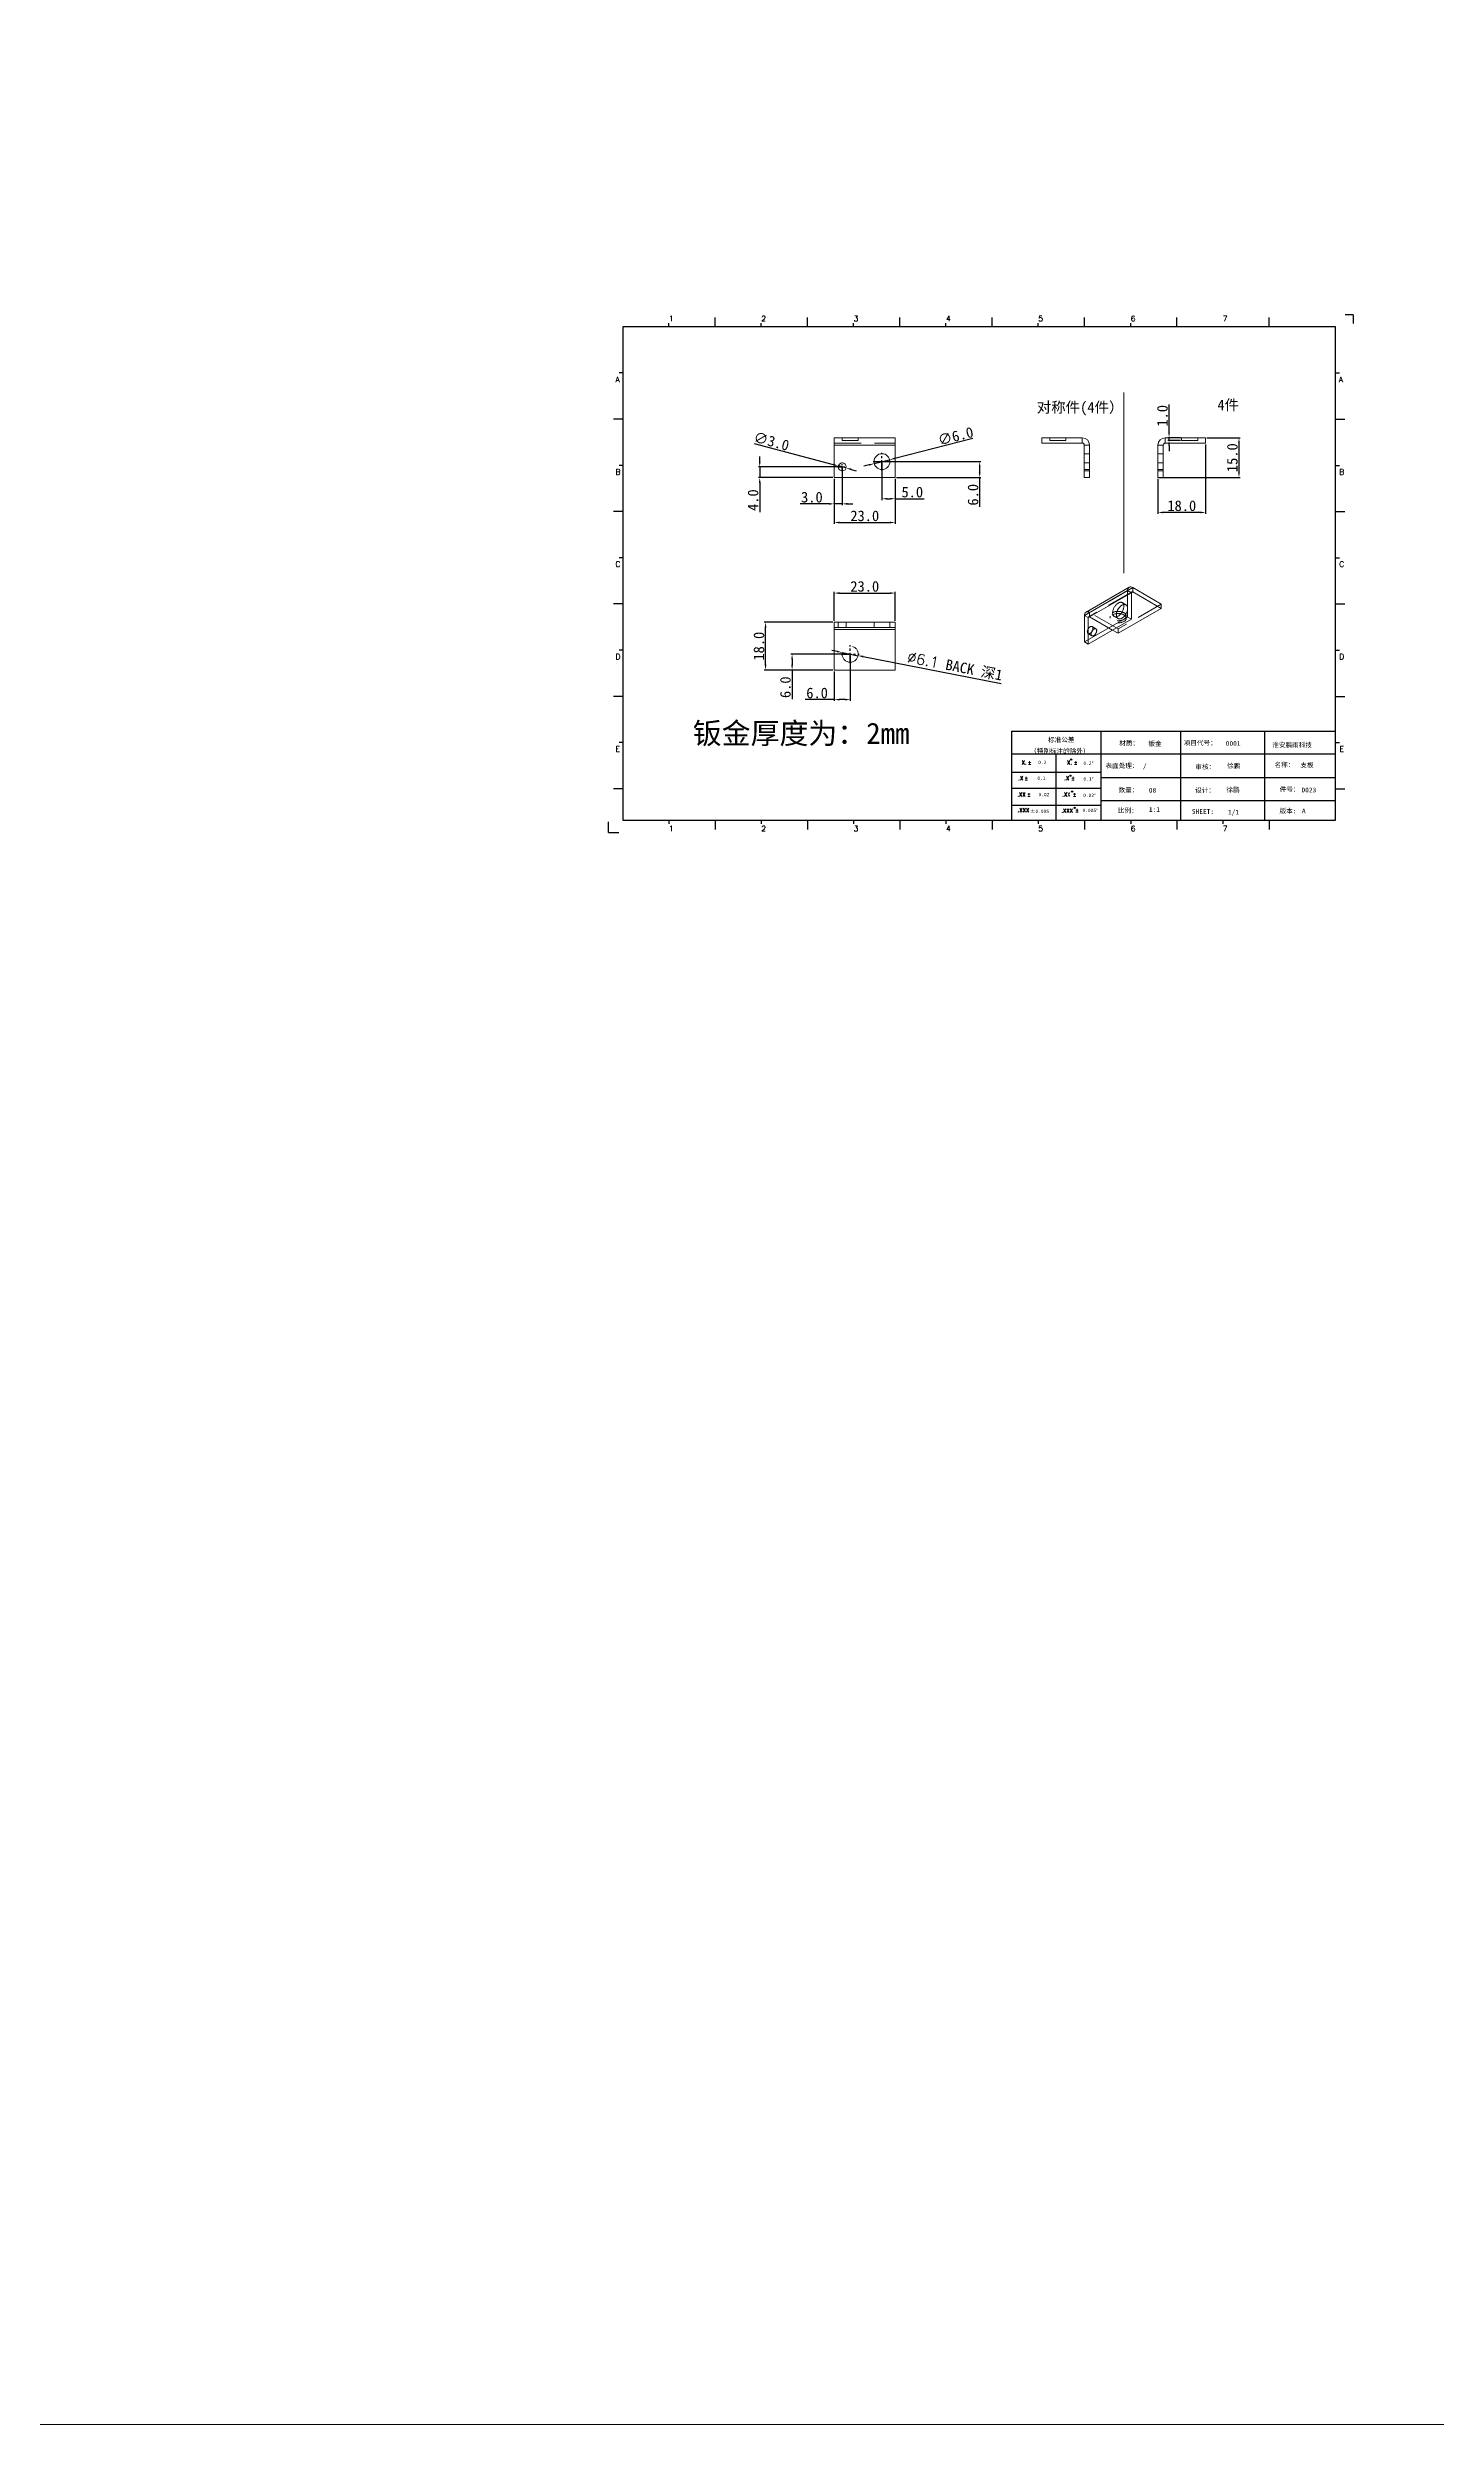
# Model space of a CAD drawing. Extents: x 83 to 30050, y -7164 to 695.
# Drawn here: x 1937 to 2461, y -4248 to -3351 of the extents above; entities that cross this region are included whole.
import ezdxf
from ezdxf.enums import TextEntityAlignment as Align

# ---------------------------------------------------------------- set-up
doc = ezdxf.new("R2010")
doc.units = 0
doc.header["$LTSCALE"] = 8
doc.header["$MEASUREMENT"] = 0
doc.header["$PDSIZE"] = 5
doc.linetypes.add('CENTER', pattern=[2, 1.25, -0.25, 0.25, -0.25])
doc.linetypes.add('HIDDEN', pattern=[1.905, 1.27, -0.635])
doc.layers.get('0').update_dxf_attribs({"linetype": 'CONTINUOUS'})
doc.layers.get('Defpoints').update_dxf_attribs({"linetype": 'CONTINUOUS'})
doc.layers.add('41', color=3, linetype='CONTINUOUS')
doc.layers.add('dim', color=82, linetype='CONTINUOUS', lineweight=9)
doc.styles.add('SIMPLEX', font='SIMPLEX')
doc.styles.get("Standard").update_dxf_attribs({"font": '', "height": 4})
doc.styles.get('Standard').set_extended_font_data('SimSun')
doc.dimstyles.new('ISO-25', dxfattribs={"dimtxt": 6, "dimasz": 2.5, "dimexe": 1.25, "dimexo": 0.625, "dimtad": 1, "dimdec": 1, "dimzin": 1, "dimdsep": 46, "dimtxsty": 'Standard', "dimcen": 2.5, "dimadec": 0, "dimazin": 0, "dimtm": 1e-09, "dimtfac": 1, "dimtdec": 1, "dimtmove": 0, "dimatfit": 3, "dimfxl": 1, "dimtolj": 1, "dimtzin": 0, "dimarcsym": 0})

# ---------------------------------------------------------------- blocks, each defined once
blk = doc.blocks.new('A$C0BB32EA6')
at = {"layer": '41'}
for p, q in [((615.6, 427.8), (12, 427.8)), ((12, 427.8), (12, 10.3)), ((51.1, 427.8), (51.1, 431)), ((90.2, 427.8), (90.2, 435.7)), ((129.3, 427.8), (129.3, 431)), ((129.3, 427.8), (129.3, 431)), ((129.3, 427.8), (129.3, 431)), ((168.4, 427.8), (168.4, 435.7)), ((168.4, 427.8), (168.4, 435.7)), ((168.4, 427.8), (168.4, 435.7)), ((207.5, 427.8), (207.5, 431)), ((207.5, 427.8), (207.5, 431)), ((246.6, 427.8), (246.6, 435.7)), ((246.6, 427.8), (246.6, 435.7)), ((285.7, 427.8), (285.7, 431)), ((324.8, 427.8), (324.8, 435.7)), ((363.9, 427.8), (363.9, 431)), ((403, 427.8), (403, 435.7)), ((442.1, 427.8), (442.1, 431)), ((481.1, 427.8), (481.1, 435.7)), ((559.3, 427.8), (559.3, 435.7)), ((615.6, 10.3), (615.6, 427.8)), ((12, 388.8), (8.9, 388.8)), ((615.6, 388.8), (618.8, 388.8)), ((12, 349.7), (4.2, 349.7)), ((615.6, 349.7), (623.5, 349.7)), ((12, 310.6), (8.9, 310.6)), ((615.6, 310.6), (618.8, 310.6)), ((12, 271.5), (4.2, 271.5)), ((615.6, 271.5), (623.5, 271.5)), ((12, 232.4), (8.9, 232.4)), ((615.6, 232.4), (618.8, 232.4)), ((12, 193.3), (4.2, 193.3)), ((615.6, 193.3), (623.5, 193.3)), ((12, 154.2), (8.9, 154.2)), ((615.6, 154.2), (618.8, 154.2)), ((12, 115.1), (4.2, 115.1)), ((615.6, 115.1), (623.5, 115.1)), ((341.3, 85.8), (615.6, 85.8)), ((341.3, 85.8), (341.3, 10.3)), ((416.9, 85.8), (416.9, 10.3)), ((484.2, 85.8), (484.2, 10.3)), ((555.4, 85.7), (555.4, 10.2)), ((12, 76), (8.9, 76)), ((615.6, 66.1), (341.3, 66.1)), ((378.9, 10), (379.1, 65.8)), ((615.6, 76), (618.8, 76)), ((341.3, 51.1), (416.9, 51.1)), ((615.6, 46.2), (416.9, 46.2)), ((12, 36.9), (4.2, 36.9)), ((341.3, 37.5), (401.1, 37.5)), ((341.3, 37.5), (416.9, 37.5)), ((341.3, 23), (401.9, 23)), ((341.3, 23), (401.9, 23)), ((341.3, 23), (401.9, 23)), ((341.3, 23), (401.9, 23)), ((341.3, 23), (401.9, 23)), ((341.3, 23), (416.9, 23)), ((615.6, 26.7), (416.9, 26.7)), ((615.6, 36.9), (623.5, 36.9)), ((12, 10.3), (615.6, 10.3)), ((51.1, 10.3), (51.1, 7.2)), ((90.2, 10.3), (90.2, 2.5)), ((129.3, 10.3), (129.3, 7.2)), ((168.4, 10.3), (168.4, 2.5)), ((207.5, 10.3), (207.5, 7.2)), ((246.6, 10.3), (246.6, 2.5)), ((285.7, 10.3), (285.7, 7.2)), ((324.8, 10.3), (324.8, 2.5)), ((326.3, 10.3), (401.9, 10.3)), ((363.9, 10.3), (363.9, 7.2)), ((403, 10.3), (403, 2.5)), ((442.1, 10.3), (442.1, 7.2)), ((481.1, 10.3), (481.1, 2.5)), ((520.2, 10.3), (520.2, 7.2)), ((559.3, 10.3), (559.3, 2.5))]:
    blk.add_line(p, q, dxfattribs=at)
at = {"layer": '41', "linetype": 'Continuous'}
for p, q in [((630.4, 437.9), (623.8, 437.9)), ((630.4, 437.9), (630.4, 430.6)), ((0, 0), (0, 9)), ((0, 0), (8.6, 0))]:
    blk.add_line(p, q, dxfattribs=at)
at = {"layer": '41'}
for centre in [(391.7, 61.6), (391.1, 48), (392.5, 34.5), (394.6, 20.8)]:
    blk.add_circle(centre, 0.516, dxfattribs=at)
at = {"layer": '41', "style": 'SIMPLEX'}
for s, height, p in [('1', 4.69, (51.1, 432.5)), ('2', 4.69, (129.3, 432.5)), ('3', 4.69, (207.5, 432.5)), ('4', 4.69, (285.7, 432.5)), ('5', 4.69, (363.9, 432.5)), ('6', 4.69, (442.1, 432.5)), ('7', 4.69, (520.2, 432.5)), ('A', 4.75, (5.8, 380.9)), ('A', 4.75, (618.3, 380.9)), ('B', 4.75, (5.8, 302.7)), ('B', 4.75, (618.7, 302.7)), ('C', 4.75, (5.8, 224.6)), ('C', 4.75, (618.7, 224.6)), ('D', 4.75, (5.8, 146.4)), ('D', 4.75, (618.7, 146.4)), ('E', 4.75, (5.8, 68.2)), ('X.', 3.28, (349.8, 57.5)), ('X.', 3.28, (388.2, 57.5)), ('E', 4.75, (618.9, 68.2)), ('.X', 3.28, (346.9, 44.2)), ('%%p', 3.28, (352.1, 44.3)), ('%%p', 3.28, (355, 57.4)), ('.X', 3.28, (385.9, 44.2)), ('%%p', 3.28, (391.8, 44.3)), ('%%p', 3.28, (394.1, 57.4)), ('.XX', 3.28, (346.2, 30.4)), ('%%p', 3.28, (354.4, 30.5)), ('.XXX', 3.28, (383.5, 16.8)), ('.XX', 3.28, (384.1, 30.4)), ('%%p', 3.28, (393, 30.5)), ('1', 4.69, (51.1, 0.9)), ('2', 4.69, (129.3, 0.9)), ('3', 4.69, (207.5, 0.9)), ('4', 4.69, (285.7, 0.9)), ('5', 4.69, (363.9, 0.9)), ('%%p', 3.28, (395.1, 17)), ('6', 4.69, (442.1, 0.9)), ('7', 4.69, (520.2, 0.9))]:
    blk.add_text(s, height=height, dxfattribs=at).set_placement(p)
at = {"layer": '41', "linetype": 'Continuous'}
for s, p in [('标准公差', (372.1, 76.4)), ('（特别标注的除外）', (356.9, 66.9)), ('材质：', (432.4, 73.5)), ('项目代号：', (487, 73.7)), ('淮安鹏雨科技', (562, 72)), ('表面处理：', (420.8, 54.5)), ('审核：', (496.9, 53.5)), ('名称：', (563.9, 55.2)), ('比例:', (431.2, 16.6)), ('数量：', (431.8, 33.9)), ('设计：', (496.7, 33.7)), ('版本:', (568.1, 16.2)), ('件号：', (568.3, 34.5)), ('SHEET:', (493.9, 15.7)), ('1/1', (524.5, 15.2))]:
    blk.add_text(s, height=4, dxfattribs=at).set_placement(p)
at = {"layer": '41'}
for s, p in [('0.2', (363.8, 57.8)), ('0.1', (363.1, 44.4)), ('0.2%%D', (402.1, 57.1)), ('0.1%%D', (402.1, 43.8)), ('0.02', (364.1, 30.6)), ('0.005%%D', (401.3, 17.2)), ('0.02%%D', (401.9, 29.9))]:
    blk.add_text(s, height=2.93, dxfattribs=at).set_placement(p)
at = {"layer": '41', "style": 'SIMPLEX'}
blk.add_text('.XXX', height=3.28, dxfattribs=at).set_placement((351.3, 18.9), align=Align.MIDDLE_CENTER)
at = {"layer": '41'}
blk.add_text('%%P0.005', height=2.93, dxfattribs=at).set_placement((364.9, 17.9), align=Align.MIDDLE_CENTER)
at = {"layer": '41', "linetype": 'Continuous'}
for tag, p in [('材质', (457.1, 73.1)), ('代号', (522.6, 73.3)), ('表面处理', (452.4, 54.1)), ('审核', (523.7, 54.3)), ('名称', (585.8, 55)), ('数量', (457.5, 33.7)), ('比例', (457.5, 17.3)), ('设计', (523.2, 34.1)), ('件号', (586.7, 33.9)), ('版本', (587.1, 16.2))]:
    blk.add_attdef(tag, p, '', height=4, dxfattribs=at)
blk = doc.blocks.new('*D1248')
at = {"layer": 'Defpoints', "color": 0}
for p in [(2235.48, -3509.11), (2238.38, -3509.88)]:
    blk.add_point(p, dxfattribs=at)
at = {"layer": 'dim', "color": 0, "lineweight": -2}
for p, q in [((2203.74, -3500.68), (2233.54, -3508.6)), ((2238.38, -3509.88), (2235.48, -3509.11)), ((2240.31, -3510.4), (2242.24, -3510.91))]:
    blk.add_line(p, q, dxfattribs=at)
at = {"layer": 'dim', "color": 0}
for points in [[(2233.63, -3508.28), (2233.46, -3508.92), (2235.48, -3509.11)], [(2240.4, -3510.08), (2240.22, -3510.72), (2238.38, -3509.88)]]:
    blk.add_solid(points, dxfattribs=at)
at = {"layer": 'dim', "color": 0, "insert": (2210.2, -3499.81), "char_height": 4, "attachment_point": 5, "rotation": 345.1122}
blk.add_mtext('\\A1;∅3.0', dxfattribs=at)
blk = doc.blocks.new('*D1249')
at = {"layer": 'Defpoints', "color": 0}
for p in [(2249.02, -3508.24), (2254.83, -3506.76)]:
    blk.add_point(p, dxfattribs=at)
at = {"layer": 'dim', "color": 0, "lineweight": -2}
for p, q in [((2286.17, -3498.81), (2256.77, -3506.27)), ((2247.08, -3508.73), (2245.14, -3509.22)), ((2249.02, -3508.24), (2254.83, -3506.76))]:
    blk.add_line(p, q, dxfattribs=at)
at = {"layer": 'dim', "color": 0}
for points in [[(2256.69, -3505.95), (2256.86, -3506.59), (2254.83, -3506.76)], [(2247, -3508.4), (2247.16, -3509.05), (2249.02, -3508.24)]]:
    blk.add_solid(points, dxfattribs=at)
at = {"layer": 'dim', "color": 0, "insert": (2279.72, -3497.87), "char_height": 4, "attachment_point": 5, "rotation": 14.22903}
blk.add_mtext('\\A1;∅6.0', dxfattribs=at)
blk = doc.blocks.new('*D1250')
at = {"layer": 'Defpoints', "color": 0}
for p in [(2233.93, -3513.5), (2256.93, -3513.5), (2256.93, -3530.46)]:
    blk.add_point(p, dxfattribs=at)
at = {"layer": 'dim', "color": 0, "lineweight": -2}
for p, q in [((2233.93, -3514), (2233.93, -3530.96)), ((2256.93, -3514), (2256.93, -3530.96)), ((2235.93, -3530.46), (2254.93, -3530.46))]:
    blk.add_line(p, q, dxfattribs=at)
at = {"layer": 'dim', "color": 0}
for points in [[(2235.93, -3530.13), (2235.93, -3530.8), (2233.93, -3530.46)], [(2254.93, -3530.13), (2254.93, -3530.8), (2256.93, -3530.46)]]:
    blk.add_solid(points, dxfattribs=at)
at = {"layer": 'dim', "color": 0, "insert": (2245.43, -3527.96), "char_height": 4, "attachment_point": 5}
blk.add_mtext('\\A1;23.0', dxfattribs=at)
blk = doc.blocks.new('*D1251')
at = {"layer": 'Defpoints', "color": 0}
for p in [(2205.78, -3513.5), (2233.93, -3513.5), (2236.93, -3509.5)]:
    blk.add_point(p, dxfattribs=at)
at = {"layer": 'dim', "color": 0, "lineweight": -2}
for p, q in [((2205.78, -3507.5), (2205.78, -3505.5)), ((2236.43, -3509.5), (2205.28, -3509.5)), ((2233.43, -3513.5), (2205.28, -3513.5)), ((2205.78, -3509.5), (2205.78, -3513.5)), ((2205.78, -3515.5), (2205.78, -3526.54))]:
    blk.add_line(p, q, dxfattribs=at)
at = {"layer": 'dim', "color": 0}
for points in [[(2205.45, -3507.5), (2206.12, -3507.5), (2205.78, -3509.5)], [(2205.45, -3515.5), (2206.12, -3515.5), (2205.78, -3513.5)]]:
    blk.add_solid(points, dxfattribs=at)
at = {"layer": 'dim', "color": 0, "insert": (2203.28, -3522.02), "char_height": 4, "attachment_point": 5, "rotation": 90}
blk.add_mtext('\\A1;4.0', dxfattribs=at)
blk = doc.blocks.new('*D1252')
at = {"layer": 'Defpoints', "color": 0}
for p in [(2233.93, -3513.5), (2236.93, -3509.5), (2233.93, -3523.42)]:
    blk.add_point(p, dxfattribs=at)
at = {"layer": 'dim', "color": 0, "lineweight": -2}
for p, q in [((2233.93, -3514), (2233.93, -3523.92)), ((2236.93, -3510), (2236.93, -3523.92)), ((2231.93, -3523.42), (2221.02, -3523.42)), ((2236.93, -3523.42), (2233.93, -3523.42)), ((2238.93, -3523.42), (2240.93, -3523.42))]:
    blk.add_line(p, q, dxfattribs=at)
at = {"layer": 'dim', "color": 0}
for points in [[(2231.93, -3523.09), (2231.93, -3523.76), (2233.93, -3523.42)], [(2238.93, -3523.09), (2238.93, -3523.76), (2236.93, -3523.42)]]:
    blk.add_solid(points, dxfattribs=at)
at = {"layer": 'dim', "color": 0, "insert": (2225.47, -3520.92), "char_height": 4, "attachment_point": 5}
blk.add_mtext('\\A1;3.0', dxfattribs=at)
blk = doc.blocks.new('*D1253')
at = {"layer": 'Defpoints', "color": 0}
for p in [(2251.93, -3507.5), (2256.93, -3513.5), (2288.8, -3513.5)]:
    blk.add_point(p, dxfattribs=at)
at = {"layer": 'dim', "color": 0, "lineweight": -2}
for p, q in [((2252.43, -3507.5), (2289.3, -3507.5)), ((2257.43, -3513.5), (2289.3, -3513.5)), ((2288.8, -3509.5), (2288.8, -3511.5)), ((2288.8, -3513.5), (2288.8, -3524.48))]:
    blk.add_line(p, q, dxfattribs=at)
at = {"layer": 'dim', "color": 0}
for points in [[(2288.47, -3509.5), (2289.14, -3509.5), (2288.8, -3507.5)], [(2288.47, -3511.5), (2289.14, -3511.5), (2288.8, -3513.5)]]:
    blk.add_solid(points, dxfattribs=at)
at = {"layer": 'dim', "color": 0, "insert": (2286.31, -3519.99), "char_height": 4, "attachment_point": 5, "rotation": 90}
blk.add_mtext('\\A1;6.0', dxfattribs=at)
blk = doc.blocks.new('*D1254')
at = {"layer": 'Defpoints', "color": 0}
for p in [(2251.93, -3507.5), (2256.93, -3513.5), (2256.93, -3521.5)]:
    blk.add_point(p, dxfattribs=at)
at = {"layer": 'dim', "color": 0, "lineweight": -2}
for p, q in [((2251.93, -3508), (2251.93, -3522)), ((2256.93, -3514), (2256.93, -3522)), ((2253.93, -3521.5), (2254.93, -3521.5)), ((2256.93, -3521.5), (2267.84, -3521.5))]:
    blk.add_line(p, q, dxfattribs=at)
at = {"layer": 'dim', "color": 0}
for points in [[(2253.93, -3521.16), (2253.93, -3521.83), (2251.93, -3521.5)], [(2254.93, -3521.16), (2254.93, -3521.83), (2256.93, -3521.5)]]:
    blk.add_solid(points, dxfattribs=at)
at = {"layer": 'dim', "color": 0, "insert": (2263.38, -3519), "char_height": 4, "attachment_point": 5}
blk.add_mtext('\\A1;5.0', dxfattribs=at)
blk = doc.blocks.new('*D1255')
at = {"layer": 'Defpoints', "color": 0}
for p in [(2374.11, -3498.5), (2356.11, -3513.5), (2386.69, -3513.5)]:
    blk.add_point(p, dxfattribs=at)
at = {"layer": 'dim', "color": 0, "lineweight": -2}
for p, q in [((2374.61, -3498.5), (2387.19, -3498.5)), ((2386.69, -3500.5), (2386.69, -3511.5)), ((2356.61, -3513.5), (2387.19, -3513.5))]:
    blk.add_line(p, q, dxfattribs=at)
at = {"layer": 'dim', "color": 0}
for points in [[(2386.36, -3500.5), (2387.02, -3500.5), (2386.69, -3498.5)], [(2386.36, -3511.5), (2387.02, -3511.5), (2386.69, -3513.5)]]:
    blk.add_solid(points, dxfattribs=at)
at = {"layer": 'dim', "color": 0, "insert": (2384.19, -3506), "char_height": 4, "attachment_point": 5, "rotation": 90}
blk.add_mtext('\\A1;15.0', dxfattribs=at)
blk = doc.blocks.new('*D1256')
at = {"layer": 'Defpoints', "color": 0}
for p in [(2374.11, -3500.5), (2356.11, -3513.5), (2356.11, -3526.65)]:
    blk.add_point(p, dxfattribs=at)
at = {"layer": 'dim', "color": 0, "lineweight": -2}
for p, q in [((2374.11, -3501), (2374.11, -3527.15)), ((2356.11, -3514), (2356.11, -3527.15)), ((2372.11, -3526.65), (2358.11, -3526.65))]:
    blk.add_line(p, q, dxfattribs=at)
at = {"layer": 'dim', "color": 0}
for points in [[(2358.11, -3526.32), (2358.11, -3526.99), (2356.11, -3526.65)], [(2372.11, -3526.32), (2372.11, -3526.99), (2374.11, -3526.65)]]:
    blk.add_solid(points, dxfattribs=at)
at = {"layer": 'dim', "color": 0, "insert": (2365.11, -3524.15), "char_height": 4, "attachment_point": 5}
blk.add_mtext('\\A1;18.0', dxfattribs=at)
blk = doc.blocks.new('*D1257')
at = {"layer": 'Defpoints', "color": 0}
for p in [(2360.3, -3499.5), (2365.06, -3498.5), (2365.06, -3499.5)]:
    blk.add_point(p, dxfattribs=at)
at = {"layer": 'dim', "color": 0, "lineweight": -2}
for p, q in [((2360.3, -3496.5), (2360.3, -3485.9)), ((2364.56, -3498.5), (2359.8, -3498.5)), ((2364.56, -3499.5), (2359.8, -3499.5)), ((2360.3, -3499.5), (2360.3, -3498.5)), ((2360.3, -3501.5), (2360.3, -3503.5))]:
    blk.add_line(p, q, dxfattribs=at)
at = {"layer": 'dim', "color": 0}
for points in [[(2359.97, -3496.5), (2360.63, -3496.5), (2360.3, -3498.5)], [(2359.97, -3501.5), (2360.63, -3501.5), (2360.3, -3499.5)]]:
    blk.add_solid(points, dxfattribs=at)
at = {"layer": 'dim', "color": 0, "insert": (2357.8, -3490.2), "char_height": 4, "attachment_point": 5, "rotation": 90}
blk.add_mtext('\\A1;1.0', dxfattribs=at)
blk = doc.blocks.new('*D1258')
at = {"layer": 'Defpoints', "color": 0}
for p in [(2207.98, -3568.11), (2233.93, -3568.11), (2233.93, -3586.11)]:
    blk.add_point(p, dxfattribs=at)
at = {"layer": 'dim', "color": 0, "lineweight": -2}
for p, q in [((2233.43, -3568.11), (2207.48, -3568.11)), ((2207.98, -3584.11), (2207.98, -3570.11)), ((2233.43, -3586.11), (2207.48, -3586.11))]:
    blk.add_line(p, q, dxfattribs=at)
at = {"layer": 'dim', "color": 0}
for points in [[(2207.65, -3570.11), (2208.31, -3570.11), (2207.98, -3568.11)], [(2207.65, -3584.11), (2208.31, -3584.11), (2207.98, -3586.11)]]:
    blk.add_solid(points, dxfattribs=at)
at = {"layer": 'dim', "color": 0, "insert": (2205.48, -3577.11), "char_height": 4, "attachment_point": 5, "rotation": 90}
blk.add_mtext('\\A1;18.0', dxfattribs=at)
blk = doc.blocks.new('*D1259')
at = {"layer": 'Defpoints', "color": 0}
for p in [(2256.93, -3557.08), (2233.93, -3568.11), (2256.93, -3568.11)]:
    blk.add_point(p, dxfattribs=at)
at = {"layer": 'dim', "color": 0, "lineweight": -2}
for p, q in [((2233.93, -3567.61), (2233.93, -3556.58)), ((2235.93, -3557.08), (2254.93, -3557.08)), ((2256.93, -3567.61), (2256.93, -3556.58))]:
    blk.add_line(p, q, dxfattribs=at)
at = {"layer": 'dim', "color": 0}
for points in [[(2235.93, -3556.75), (2235.93, -3557.41), (2233.93, -3557.08)], [(2254.93, -3556.75), (2254.93, -3557.41), (2256.93, -3557.08)]]:
    blk.add_solid(points, dxfattribs=at)
at = {"layer": 'dim', "color": 0, "insert": (2245.43, -3554.58), "char_height": 4, "attachment_point": 5}
blk.add_mtext('\\A1;23.0', dxfattribs=at)
blk = doc.blocks.new('*D1260')
at = {"layer": 'Defpoints', "color": 0}
for p in [(2233.93, -3586.11), (2239.93, -3580.11), (2233.93, -3597.27)]:
    blk.add_point(p, dxfattribs=at)
at = {"layer": 'dim', "color": 0, "lineweight": -2}
for p, q in [((2233.93, -3586.61), (2233.93, -3597.77)), ((2239.93, -3580.61), (2239.93, -3597.77)), ((2233.93, -3597.27), (2222.95, -3597.27)), ((2237.93, -3597.27), (2235.93, -3597.27))]:
    blk.add_line(p, q, dxfattribs=at)
at = {"layer": 'dim', "color": 0}
for points in [[(2235.93, -3596.93), (2235.93, -3597.6), (2233.93, -3597.27)], [(2237.93, -3596.93), (2237.93, -3597.6), (2239.93, -3597.27)]]:
    blk.add_solid(points, dxfattribs=at)
at = {"layer": 'dim', "color": 0, "insert": (2227.44, -3594.77), "char_height": 4, "attachment_point": 5}
blk.add_mtext('\\A1;6.0', dxfattribs=at)
blk = doc.blocks.new('*D1261')
at = {"layer": 'Defpoints', "color": 0}
for p in [(2218, -3586.11), (2233.93, -3586.11), (2239.93, -3580.11)]:
    blk.add_point(p, dxfattribs=at)
at = {"layer": 'dim', "color": 0, "lineweight": -2}
for p, q in [((2239.43, -3580.11), (2217.5, -3580.11)), ((2233.43, -3586.11), (2217.5, -3586.11)), ((2218, -3582.11), (2218, -3584.11)), ((2218, -3586.11), (2218, -3597.08))]:
    blk.add_line(p, q, dxfattribs=at)
at = {"layer": 'dim', "color": 0}
for points in [[(2217.67, -3582.11), (2218.33, -3582.11), (2218, -3580.11)], [(2217.67, -3584.11), (2218.33, -3584.11), (2218, -3586.11)]]:
    blk.add_solid(points, dxfattribs=at)
at = {"layer": 'dim', "color": 0, "insert": (2215.5, -3592.6), "char_height": 4, "attachment_point": 5, "rotation": 90}
blk.add_mtext('\\A1;6.0', dxfattribs=at)
blk = doc.blocks.new('*D1262')
at = {"layer": 'Defpoints', "color": 0}
for p in [(2236.93, -3579.52), (2242.92, -3580.69)]:
    blk.add_point(p, dxfattribs=at)
at = {"layer": 'dim', "color": 0, "lineweight": -2}
for p, q in [((2234.97, -3579.14), (2233.01, -3578.75)), ((2236.93, -3579.52), (2242.92, -3580.69)), ((2296.97, -3591.28), (2244.88, -3581.08))]:
    blk.add_line(p, q, dxfattribs=at)
at = {"layer": 'dim', "color": 0}
for points in [[(2235.04, -3578.81), (2234.91, -3579.46), (2236.93, -3579.52)], [(2244.95, -3580.75), (2244.82, -3581.41), (2242.92, -3580.69)]]:
    blk.add_solid(points, dxfattribs=at)
at = {"layer": 'dim', "color": 0, "insert": (2277.7, -3584.49), "char_height": 4, "attachment_point": 5, "rotation": 348.91962}
blk.add_mtext('\\A1;{\\Ftxt,bigfont|c134; ∅6.1} BACK 深1', dxfattribs=at)

msp = doc.modelspace()

# ---------------------------------------------------------------- linework, layer by layer
at = {"color": 7, "linetype": 'Continuous', "lineweight": 15}
for p, q in [((2233.927, -3501.235), (2233.927, -3498.498)), ((2256.927, -3498.498), (2233.927, -3498.498)), ((2256.927, -3501.235), (2233.927, -3501.235)), ((2233.927, -3513.498), (2233.927, -3501.235)), ((2256.927, -3501.235), (2256.927, -3498.498)), ((2256.927, -3501.235), (2256.927, -3513.498)), ((2312.283, -3500.498), (2312.283, -3498.498)), ((2312.283, -3498.498), (2327.546, -3498.498)), ((2312.283, -3500.498), (2327.546, -3500.498)), ((2327.546, -3498.498), (2327.546, -3500.498)), ((2328.283, -3501.235), (2330.283, -3501.235)), ((2328.283, -3513.498), (2328.283, -3501.235)), ((2330.283, -3501.235), (2330.283, -3513.498)), ((2358.108, -3501.235), (2356.108, -3501.235)), ((2356.108, -3501.235), (2356.108, -3513.498)), ((2358.108, -3513.498), (2358.108, -3501.235)), ((2358.844, -3498.498), (2358.844, -3500.498)), ((2374.108, -3498.498), (2358.844, -3498.498)), ((2374.108, -3500.498), (2358.844, -3500.498)), ((2374.108, -3500.498), (2374.108, -3498.498)), ((2233.927, -3513.498), (2256.927, -3513.498)), ((2330.283, -3513.498), (2328.283, -3513.498)), ((2356.108, -3513.498), (2358.108, -3513.498)), ((2344.651, -3556.126), (2328.388, -3565.515)), ((2345.218, -3554.873), (2328.955, -3564.262)), ((2344.651, -3556.126), (2344.651, -3566.14)), ((2346.065, -3556.943), (2344.651, -3556.126)), ((2346.065, -3556.943), (2346.586, -3556.642)), ((2346.065, -3566.956), (2346.065, -3556.943)), ((2346.586, -3555.009), (2346.586, -3556.642)), ((2357.379, -3561.24), (2346.586, -3555.009)), ((2357.379, -3562.873), (2346.586, -3556.642)), ((2233.927, -3568.107), (2233.927, -3570.107)), ((2233.927, -3568.107), (2256.927, -3568.107)), ((2256.927, -3568.107), (2256.927, -3570.107)), ((2328.388, -3575.529), (2328.388, -3565.515)), ((2328.388, -3575.529), (2344.651, -3566.14)), ((2329.802, -3576.345), (2346.065, -3566.956)), ((2357.379, -3562.873), (2341.116, -3572.261)), ((2344.651, -3566.14), (2346.065, -3566.956)), ((2357.379, -3562.873), (2357.379, -3561.24)), ((2233.927, -3570.107), (2256.927, -3570.107)), ((2233.927, -3570.107), (2233.927, -3570.844)), ((2233.927, -3570.844), (2256.927, -3570.844)), ((2233.927, -3586.107), (2233.927, -3570.844)), ((2256.927, -3570.107), (2256.927, -3570.844)), ((2256.927, -3586.107), (2256.927, -3570.844)), ((2328.388, -3575.529), (2329.802, -3576.345)), ((2341.116, -3572.261), (2338.996, -3571.038)), ((2256.927, -3586.107), (2233.927, -3586.107))]:
    msp.add_line(p, q, dxfattribs=at)
at = {"color": 7, "linetype": 'HIDDEN', "lineweight": 0}
for p, q in [((2233.927, -3500.498), (2256.927, -3500.498)), ((2236.877, -3498.498), (2236.877, -3499.498)), ((2236.877, -3499.498), (2239.927, -3499.498)), ((2239.927, -3499.498), (2242.977, -3499.498)), ((2242.977, -3499.498), (2242.977, -3498.498)), ((2315.233, -3499.498), (2315.233, -3498.498)), ((2321.333, -3499.498), (2315.233, -3499.498)), ((2321.333, -3498.498), (2321.333, -3499.498)), ((2328.283, -3504.498), (2330.283, -3504.498)), ((2358.108, -3504.498), (2356.108, -3504.498)), ((2365.058, -3498.498), (2365.058, -3499.498)), ((2365.058, -3499.498), (2371.158, -3499.498)), ((2371.158, -3499.498), (2371.158, -3498.498)), ((2328.283, -3507.998), (2330.283, -3507.998)), ((2330.283, -3510.498), (2328.283, -3510.498)), ((2330.283, -3510.998), (2328.283, -3510.998)), ((2358.108, -3507.998), (2356.108, -3507.998)), ((2356.108, -3510.498), (2358.108, -3510.498)), ((2356.108, -3510.998), (2358.108, -3510.998)), ((2346.065, -3556.943), (2329.802, -3566.332)), ((2346.218, -3556.606), (2329.955, -3565.994)), ((2346.586, -3555.009), (2330.323, -3564.398)), ((2330.323, -3566.031), (2346.065, -3556.943)), ((2235.427, -3568.107), (2235.427, -3570.107)), ((2238.427, -3570.107), (2238.427, -3568.107)), ((2248.927, -3568.107), (2248.927, -3570.107)), ((2254.927, -3570.107), (2254.927, -3568.107)), ((2328.388, -3565.515), (2329.802, -3566.332)), ((2329.802, -3576.345), (2329.802, -3566.332)), ((2330.323, -3566.031), (2330.323, -3564.398)), ((2341.116, -3570.628), (2330.323, -3564.398)), ((2338.996, -3571.038), (2330.323, -3566.031)), ((2338.066, -3565.73), (2338.066, -3566.546)), ((2339.616, -3565.88), (2341.03, -3566.696)), ((2357.379, -3561.24), (2341.116, -3570.628)), ((2344.03, -3561.5), (2342.616, -3560.684)), ((2344.166, -3566.546), (2344.166, -3565.73)), ((2329.759, -3572.337), (2331.173, -3573.153)), ((2332.673, -3570.555), (2331.259, -3569.739)), ((2341.116, -3572.261), (2341.116, -3570.628))]:
    msp.add_line(p, q, dxfattribs=at)
at = {"color": 1, "linetype": 'CENTER', "ltscale": 0.381}
for p, q in [((2251.927, -3510.798), (2251.927, -3504.198)), ((2248.627, -3507.498), (2255.227, -3507.498))]:
    msp.add_line(p, q, dxfattribs=at)
at = {"color": 1, "linetype": 'CENTER', "ltscale": 0.1905}
for p, q in [((2235.277, -3509.498), (2238.577, -3509.498)), ((2236.927, -3511.148), (2236.927, -3507.848))]:
    msp.add_line(p, q, dxfattribs=at)
at = {"color": 1, "linetype": 'CENTER', "ltscale": 0.38735}
for p, q in [((2239.927, -3583.462), (2239.927, -3576.752)), ((2236.572, -3580.107), (2243.282, -3580.107))]:
    msp.add_line(p, q, dxfattribs=at)
at = {"color": 7, "linetype": 'HIDDEN', "lineweight": 0, "flags": 128}
for points in [[(2338.959, -3564.485), (2339.152, -3564.382), (2339.36, -3564.29), (2339.581, -3564.208), (2339.813, -3564.138), (2340.055, -3564.079), (2340.305, -3564.032), (2340.561, -3563.998), (2340.821, -3563.977), (2341.083, -3563.969), (2341.345, -3563.974), (2341.606, -3563.992), (2341.863, -3564.023), (2342.114, -3564.066), (2342.358, -3564.122), (2342.593, -3564.189), (2342.817, -3564.268), (2343.028, -3564.358), (2343.225, -3564.458), (2343.407, -3564.568), (2343.572, -3564.686), (2343.718, -3564.811), (2343.845, -3564.944), (2343.952, -3565.082), (2344.038, -3565.225), (2344.102, -3565.372), (2344.144, -3565.522), (2344.164, -3565.673), (2344.161, -3565.824), (2344.136, -3565.975), (2344.088, -3566.124), (2344.018, -3566.27), (2343.927, -3566.412), (2343.815, -3566.549), (2343.683, -3566.68), (2343.532, -3566.804), (2343.363, -3566.92), (2343.178, -3567.027), (2342.977, -3567.125), (2342.762, -3567.212), (2342.535, -3567.288), (2342.298, -3567.353), (2342.052, -3567.406), (2341.799, -3567.446), (2341.541, -3567.473), (2341.28, -3567.488), (2341.017, -3567.49), (2340.756, -3567.478), (2340.497, -3567.454), (2340.242, -3567.417), (2339.994, -3567.367), (2339.754, -3567.305), (2339.525, -3567.232), (2339.307, -3567.148), (2339.103, -3567.053), (2338.913, -3566.948), (2338.74, -3566.834), (2338.584, -3566.712), (2338.447, -3566.583), (2338.33, -3566.447), (2338.234, -3566.306), (2338.159, -3566.161), (2338.105, -3566.013), (2338.074, -3565.862), (2338.066, -3565.711), (2338.08, -3565.56), (2338.117, -3565.41), (2338.175, -3565.262), (2338.256, -3565.118), (2338.358, -3564.978), (2338.48, -3564.844), (2338.621, -3564.716), (2338.782, -3564.596), (2338.959, -3564.485)], [(2338.959, -3565.301), (2339.152, -3565.199), (2339.36, -3565.106), (2339.581, -3565.025), (2339.813, -3564.954), (2340.055, -3564.895), (2340.305, -3564.849), (2340.561, -3564.815), (2340.821, -3564.794), (2341.083, -3564.786), (2341.345, -3564.791), (2341.606, -3564.808), (2341.863, -3564.839), (2342.114, -3564.883), (2342.358, -3564.938), (2342.593, -3565.006), (2342.817, -3565.085), (2343.028, -3565.175), (2343.225, -3565.275), (2343.407, -3565.384), (2343.572, -3565.502), (2343.718, -3565.628), (2343.845, -3565.761), (2343.952, -3565.899), (2344.038, -3566.042), (2344.102, -3566.189), (2344.144, -3566.338), (2344.164, -3566.49), (2344.161, -3566.641), (2344.136, -3566.792), (2344.088, -3566.941), (2344.018, -3567.087), (2343.927, -3567.229), (2343.815, -3567.366), (2343.683, -3567.497), (2343.532, -3567.621), (2343.363, -3567.737), (2343.178, -3567.844), (2342.977, -3567.941), (2342.762, -3568.028), (2342.535, -3568.105), (2342.298, -3568.169), (2342.052, -3568.222), (2341.799, -3568.262), (2341.541, -3568.29), (2341.28, -3568.305), (2341.017, -3568.306), (2340.756, -3568.295), (2340.497, -3568.27), (2340.242, -3568.233), (2339.994, -3568.184), (2339.754, -3568.122), (2339.525, -3568.049), (2339.307, -3567.964), (2339.103, -3567.869), (2338.913, -3567.764), (2338.74, -3567.65), (2338.584, -3567.528), (2338.447, -3567.399), (2338.33, -3567.264), (2338.234, -3567.123), (2338.159, -3566.978), (2338.105, -3566.829), (2338.074, -3566.679), (2338.066, -3566.527), (2338.08, -3566.376), (2338.117, -3566.226), (2338.175, -3566.078), (2338.256, -3565.934), (2338.358, -3565.795), (2338.48, -3565.661), (2338.621, -3565.533), (2338.782, -3565.413), (2338.959, -3565.301)], [(2343.146, -3561.399), (2343.255, -3561.377), (2343.426, -3561.361), (2343.591, -3561.364), (2343.747, -3561.389), (2343.893, -3561.434), (2344.03, -3561.5), (2344.155, -3561.585), (2344.268, -3561.69), (2344.367, -3561.813), (2344.452, -3561.953), (2344.523, -3562.11), (2344.579, -3562.281), (2344.619, -3562.467), (2344.643, -3562.665), (2344.651, -3562.874), (2344.643, -3563.092), (2344.619, -3563.318), (2344.579, -3563.549), (2344.523, -3563.785), (2344.452, -3564.024), (2344.367, -3564.262), (2344.268, -3564.5), (2344.155, -3564.735), (2344.03, -3564.964), (2343.893, -3565.188), (2343.747, -3565.402), (2343.591, -3565.607), (2343.426, -3565.801), (2343.255, -3565.981), (2343.079, -3566.147), (2342.898, -3566.298), (2342.715, -3566.432), (2342.53, -3566.548), (2342.345, -3566.645), (2342.161, -3566.723), (2341.981, -3566.781), (2341.804, -3566.819), (2341.633, -3566.836), (2341.469, -3566.832), (2341.313, -3566.807), (2341.166, -3566.762), (2341.03, -3566.696), (2340.905, -3566.611), (2340.792, -3566.506), (2340.693, -3566.384), (2340.607, -3566.243), (2340.536, -3566.087), (2340.5, -3565.981)], [(2331.923, -3570.63), (2332.054, -3570.564), (2332.182, -3570.517), (2332.306, -3570.491), (2332.425, -3570.486), (2332.536, -3570.501), (2332.638, -3570.537), (2332.729, -3570.592), (2332.807, -3570.667), (2332.873, -3570.76), (2332.924, -3570.87), (2332.959, -3570.994), (2332.979, -3571.132), (2332.983, -3571.28), (2332.971, -3571.437), (2332.943, -3571.601), (2332.9, -3571.768), (2332.842, -3571.936), (2332.77, -3572.104), (2332.685, -3572.267), (2332.588, -3572.425), (2332.482, -3572.573), (2332.367, -3572.711), (2332.245, -3572.836), (2332.118, -3572.946), (2331.989, -3573.039), (2331.858, -3573.114), (2331.728, -3573.171), (2331.602, -3573.207), (2331.48, -3573.223), (2331.365, -3573.218), (2331.258, -3573.192), (2331.162, -3573.147), (2331.077, -3573.081), (2331.005, -3572.997), (2330.946, -3572.896), (2330.903, -3572.778), (2330.875, -3572.647), (2330.863, -3572.504), (2330.867, -3572.351), (2330.887, -3572.19), (2330.923, -3572.025), (2330.966, -3571.879)]]:
    msp.add_lwpolyline(points, dxfattribs=at)
at = {"color": 7, "linetype": 'Continuous', "lineweight": 15, "flags": 128}
for points in [[(2341.116, -3565.731), (2341.301, -3565.615), (2341.484, -3565.482), (2341.665, -3565.331), (2341.841, -3565.165), (2342.012, -3564.984), (2342.176, -3564.791), (2342.332, -3564.586), (2342.479, -3564.371), (2342.616, -3564.148), (2342.741, -3563.918), (2342.853, -3563.684), (2342.953, -3563.446), (2343.038, -3563.207), (2343.109, -3562.969), (2343.165, -3562.733), (2343.205, -3562.501), (2343.229, -3562.275), (2343.237, -3562.057), (2343.229, -3561.848), (2343.205, -3561.65), (2343.165, -3561.465), (2343.109, -3561.293), (2343.038, -3561.137), (2342.953, -3560.996), (2342.853, -3560.874), (2342.741, -3560.769), (2342.616, -3560.684), (2342.479, -3560.618), (2342.332, -3560.573), (2342.176, -3560.548), (2342.012, -3560.544), (2341.841, -3560.561), (2341.665, -3560.599), (2341.484, -3560.657), (2341.301, -3560.735), (2341.116, -3560.832), (2340.931, -3560.948), (2340.747, -3561.082), (2340.567, -3561.233), (2340.39, -3561.399), (2340.219, -3561.579), (2340.055, -3561.773), (2339.899, -3561.978), (2339.752, -3562.192), (2339.616, -3562.416), (2339.491, -3562.645), (2339.378, -3562.88), (2339.279, -3563.117), (2339.193, -3563.356), (2339.122, -3563.595), (2339.067, -3563.831), (2339.027, -3564.062), (2339.002, -3564.288), (2338.994, -3564.506), (2339.002, -3564.715), (2339.027, -3564.913), (2339.067, -3565.099), (2339.122, -3565.27), (2339.193, -3565.427), (2339.279, -3565.567), (2339.378, -3565.69), (2339.491, -3565.794), (2339.616, -3565.88), (2339.752, -3565.945), (2339.899, -3565.991), (2340.055, -3566.016), (2340.219, -3566.019), (2340.39, -3566.002), (2340.567, -3565.965), (2340.747, -3565.907), (2340.931, -3565.829), (2341.116, -3565.731)], [(2330.509, -3572.263), (2330.639, -3572.178), (2330.768, -3572.076), (2330.892, -3571.959), (2331.011, -3571.827), (2331.122, -3571.684), (2331.224, -3571.531), (2331.315, -3571.37), (2331.393, -3571.204), (2331.459, -3571.036), (2331.509, -3570.867), (2331.545, -3570.702), (2331.565, -3570.541), (2331.569, -3570.388), (2331.557, -3570.245), (2331.529, -3570.114), (2331.486, -3569.997), (2331.428, -3569.895), (2331.355, -3569.811), (2331.271, -3569.746), (2331.174, -3569.7), (2331.067, -3569.674), (2330.952, -3569.669), (2330.831, -3569.685), (2330.704, -3569.721), (2330.574, -3569.778), (2330.444, -3569.853), (2330.314, -3569.946), (2330.188, -3570.056), (2330.066, -3570.181), (2329.951, -3570.319), (2329.844, -3570.468), (2329.748, -3570.625), (2329.663, -3570.788), (2329.59, -3570.956), (2329.532, -3571.124), (2329.489, -3571.292), (2329.461, -3571.455), (2329.449, -3571.612), (2329.453, -3571.761), (2329.473, -3571.898), (2329.509, -3572.022), (2329.56, -3572.132), (2329.625, -3572.225), (2329.704, -3572.3), (2329.794, -3572.356), (2329.896, -3572.391), (2330.007, -3572.407), (2330.126, -3572.401), (2330.25, -3572.375), (2330.379, -3572.329), (2330.509, -3572.263)]]:
    msp.add_lwpolyline(points, dxfattribs=at)
at = {"color": 7, "linetype": 'Continuous', "lineweight": 15}
for centre, radius in [((2251.927, -3507.498), 3), ((2236.927, -3509.498), 1.5)]:
    msp.add_circle(centre, radius, dxfattribs=at)
at = {"color": 7, "linetype": 'HIDDEN', "lineweight": 0}
msp.add_circle((2239.927, -3580.107), 3.05, dxfattribs=at)
at = {"color": 7, "linetype": 'Continuous', "lineweight": 15}
for centre, radius, start, end in [((2327.546, -3501.235), 2.737, 0, 90), ((2327.546, -3501.235), 0.737, 0, 90), ((2358.844, -3501.235), 2.737, 90, 180), ((2358.844, -3501.235), 0.737, 90, 180), ((2345.834, -3555.94), 1.197, 51.058329, 188.952423), ((2346.383, -3556.891), 0.322, 50.796715, 189.214037), ((2329.736, -3565.371), 1.356, 125.192837, 186.119343), ((2344.715, -3565.314), 4.268, 120.800644, 188.993636), ((2343.656, -3563.538), 2.199, 103.409378, 120.787123), ((2333.364, -3572.686), 2.53, 138.598519, 161.406858)]:
    msp.add_arc(centre, radius, start, end, dxfattribs=at)
at = {"color": 7, "linetype": 'HIDDEN', "lineweight": 0}
for centre, radius, start, end in [((2329.521, -3565.515), 1.375, 54.349939, 114.339603), ((2330.119, -3566.28), 0.322, 50.796715, 189.214037), ((2332.897, -3572.255), 1.895, 120.933784, 139.045975)]:
    msp.add_arc(centre, radius, start, end, dxfattribs=at)
at = {"layer": 'dim', "color": 1}
msp.add_line((2343.195, -3481.456), (2343.195, -3549.527), dxfattribs=at)
msp.add_lwpolyline([(11321.6, -4247.977), (766.79, -4247.977), (766.79, -2454.563), (11321.6, -2454.563)], close=True, dxfattribs=at)

# ---------------------------------------------------------------- block references
at = {"layer": '41', "linetype": 'Continuous', "xscale": 0.4458050224129693, "yscale": 0.4458050224129693, "zscale": 0.4458050224128002}
msp.add_blockref('A$C0BB32EA6', (2148.725, -3647.362), dxfattribs=at).add_auto_attribs({'版本': 'A', '件号': 'D023', '名称': '支板', '设计': '徐鹏', '审核': '徐鹏', '代号': '0001', '比例': '1:1', '数量': '08', '表面处理': '/', '材质': '钣金'})

# ---------------------------------------------------------------- texts
at = {"layer": '41', "char_height": 4, "attachment_point": 1}
for s, insert, width in [('对称件(4件）', (2310.35, -3484.993), 31.37826), ('4件', (2378.573, -3484.077), 22.73526)]:
    msp.add_mtext(s, dxfattribs=dict(at, insert=insert, width=width))
at = {"layer": '41', "linetype": 'Continuous', "insert": (2180.514, -3605.972), "char_height": 8, "width": 96.38984, "attachment_point": 1}
msp.add_mtext('钣金厚度为：2mm', dxfattribs=at)

# ---------------------------------------------------------------- dimensions: what is measured, and where the dimension line sits
at = {"layer": 'dim'}
for base, p1, p2, picture, middle in [((2360.301, -3499.498), (2365.058, -3498.498), (2365.058, -3499.498), '*D1257', (2360.301, -3490.198)), ((2207.98, -3568.107), (2233.927, -3586.107), (2233.927, -3568.107), '*D1258', (2207.98, -3577.107))]:
    dim = msp.add_linear_dim(base=base, p1=p1, p2=p2, angle=90, dimstyle='ISO-25', override={"dimtxt": 2.5, "dimasz": 2, "dimexe": 0.49975, "dimexo": 0.49975, "dimgap": 0.49975}, dxfattribs=at)
    dim.commit()
    dim.dimension.update_dxf_attribs({"geometry": picture, "text_midpoint": middle, "dimtype": 160})
for p1, p2, picture, middle in [((2238.377, -3509.884), (2235.477, -3509.113), '*D1248', (2209.557, -3502.222)), ((2249.019, -3508.236), (2254.835, -3506.761), '*D1249', (2280.335, -3500.295))]:
    dim = msp.add_diameter_dim_2p(p1=p1, p2=p2, dimstyle='ISO-25', override={"dimtxt": 2.5, "dimasz": 2, "dimexe": 0.49975, "dimexo": 0.49975, "dimgap": 0.49975}, dxfattribs=at)
    dim.commit()
    dim.dimension.update_dxf_attribs({"geometry": picture, "text_midpoint": middle, "dimtype": 163})
for base, p1, p2, picture, middle in [((2205.784, -3513.498), (2236.927, -3509.498), (2233.927, -3513.498), '*D1251', (2203.284, -3522.02)), ((2386.691, -3513.498), (2374.108, -3498.498), (2356.108, -3513.498), '*D1255', (2384.191, -3505.998)), ((2288.805, -3513.498), (2251.927, -3507.498), (2256.927, -3513.498), '*D1253', (2286.305, -3519.987)), ((2218.001, -3586.107), (2239.927, -3580.107), (2233.927, -3586.107), '*D1261', (2215.501, -3592.596))]:
    dim = msp.add_linear_dim(base=base, p1=p1, p2=p2, angle=90, dimstyle='ISO-25', override={"dimtxt": 2.5, "dimasz": 2, "dimexe": 0.49975, "dimexo": 0.49975, "dimgap": 0.49975}, dxfattribs=at)
    dim.commit()
    dim.dimension.update_dxf_attribs({"geometry": picture, "text_midpoint": middle})
dim = msp.add_linear_dim(base=(2356.108, -3526.655), p1=(2374.108, -3500.498), p2=(2356.108, -3513.498), dimstyle='ISO-25', override={"dimtxt": 2.5, "dimasz": 2, "dimexe": 0.49975, "dimexo": 0.49975, "dimgap": 0.49975}, dxfattribs=at)
dim.commit()
dim.dimension.update_dxf_attribs({"geometry": '*D1256', "text_midpoint": (2365.108, -3526.655), "dimtype": 160})
for base, p1, p2, picture, middle in [((2233.927, -3523.423), (2236.927, -3509.498), (2233.927, -3513.498), '*D1252', (2225.472, -3520.924)), ((2256.927, -3530.462), (2233.927, -3513.498), (2256.927, -3513.498), '*D1250', (2245.427, -3527.963)), ((2256.927, -3521.496), (2251.927, -3507.498), (2256.927, -3513.498), '*D1254', (2263.382, -3518.996)), ((2256.927, -3557.08), (2233.927, -3568.107), (2256.927, -3568.107), '*D1259', (2245.427, -3554.58)), ((2233.927, -3597.267), (2239.927, -3580.107), (2233.927, -3586.107), '*D1260', (2227.438, -3594.767))]:
    dim = msp.add_linear_dim(base=base, p1=p1, p2=p2, dimstyle='ISO-25', override={"dimtxt": 2.5, "dimasz": 2, "dimexe": 0.49975, "dimexo": 0.49975, "dimgap": 0.49975}, dxfattribs=at)
    dim.commit()
    dim.dimension.update_dxf_attribs({"geometry": picture, "text_midpoint": middle})
dim = msp.add_diameter_dim_2p(p1=(2236.934, -3579.521), p2=(2242.92, -3580.694), text='{\\Ftxt,bigfont|c134; <>} BACK 深1', dimstyle='ISO-25', override={"dimtxt": 2.5, "dimasz": 2, "dimexe": 0.49975, "dimexo": 0.49975, "dimgap": 0.49975}, dxfattribs=at)
dim.commit()
dim.dimension.update_dxf_attribs({"geometry": '*D1262', "text_midpoint": (2277.132, -3587.394), "dimtype": 163})

doc.saveas('drawing.dxf')
